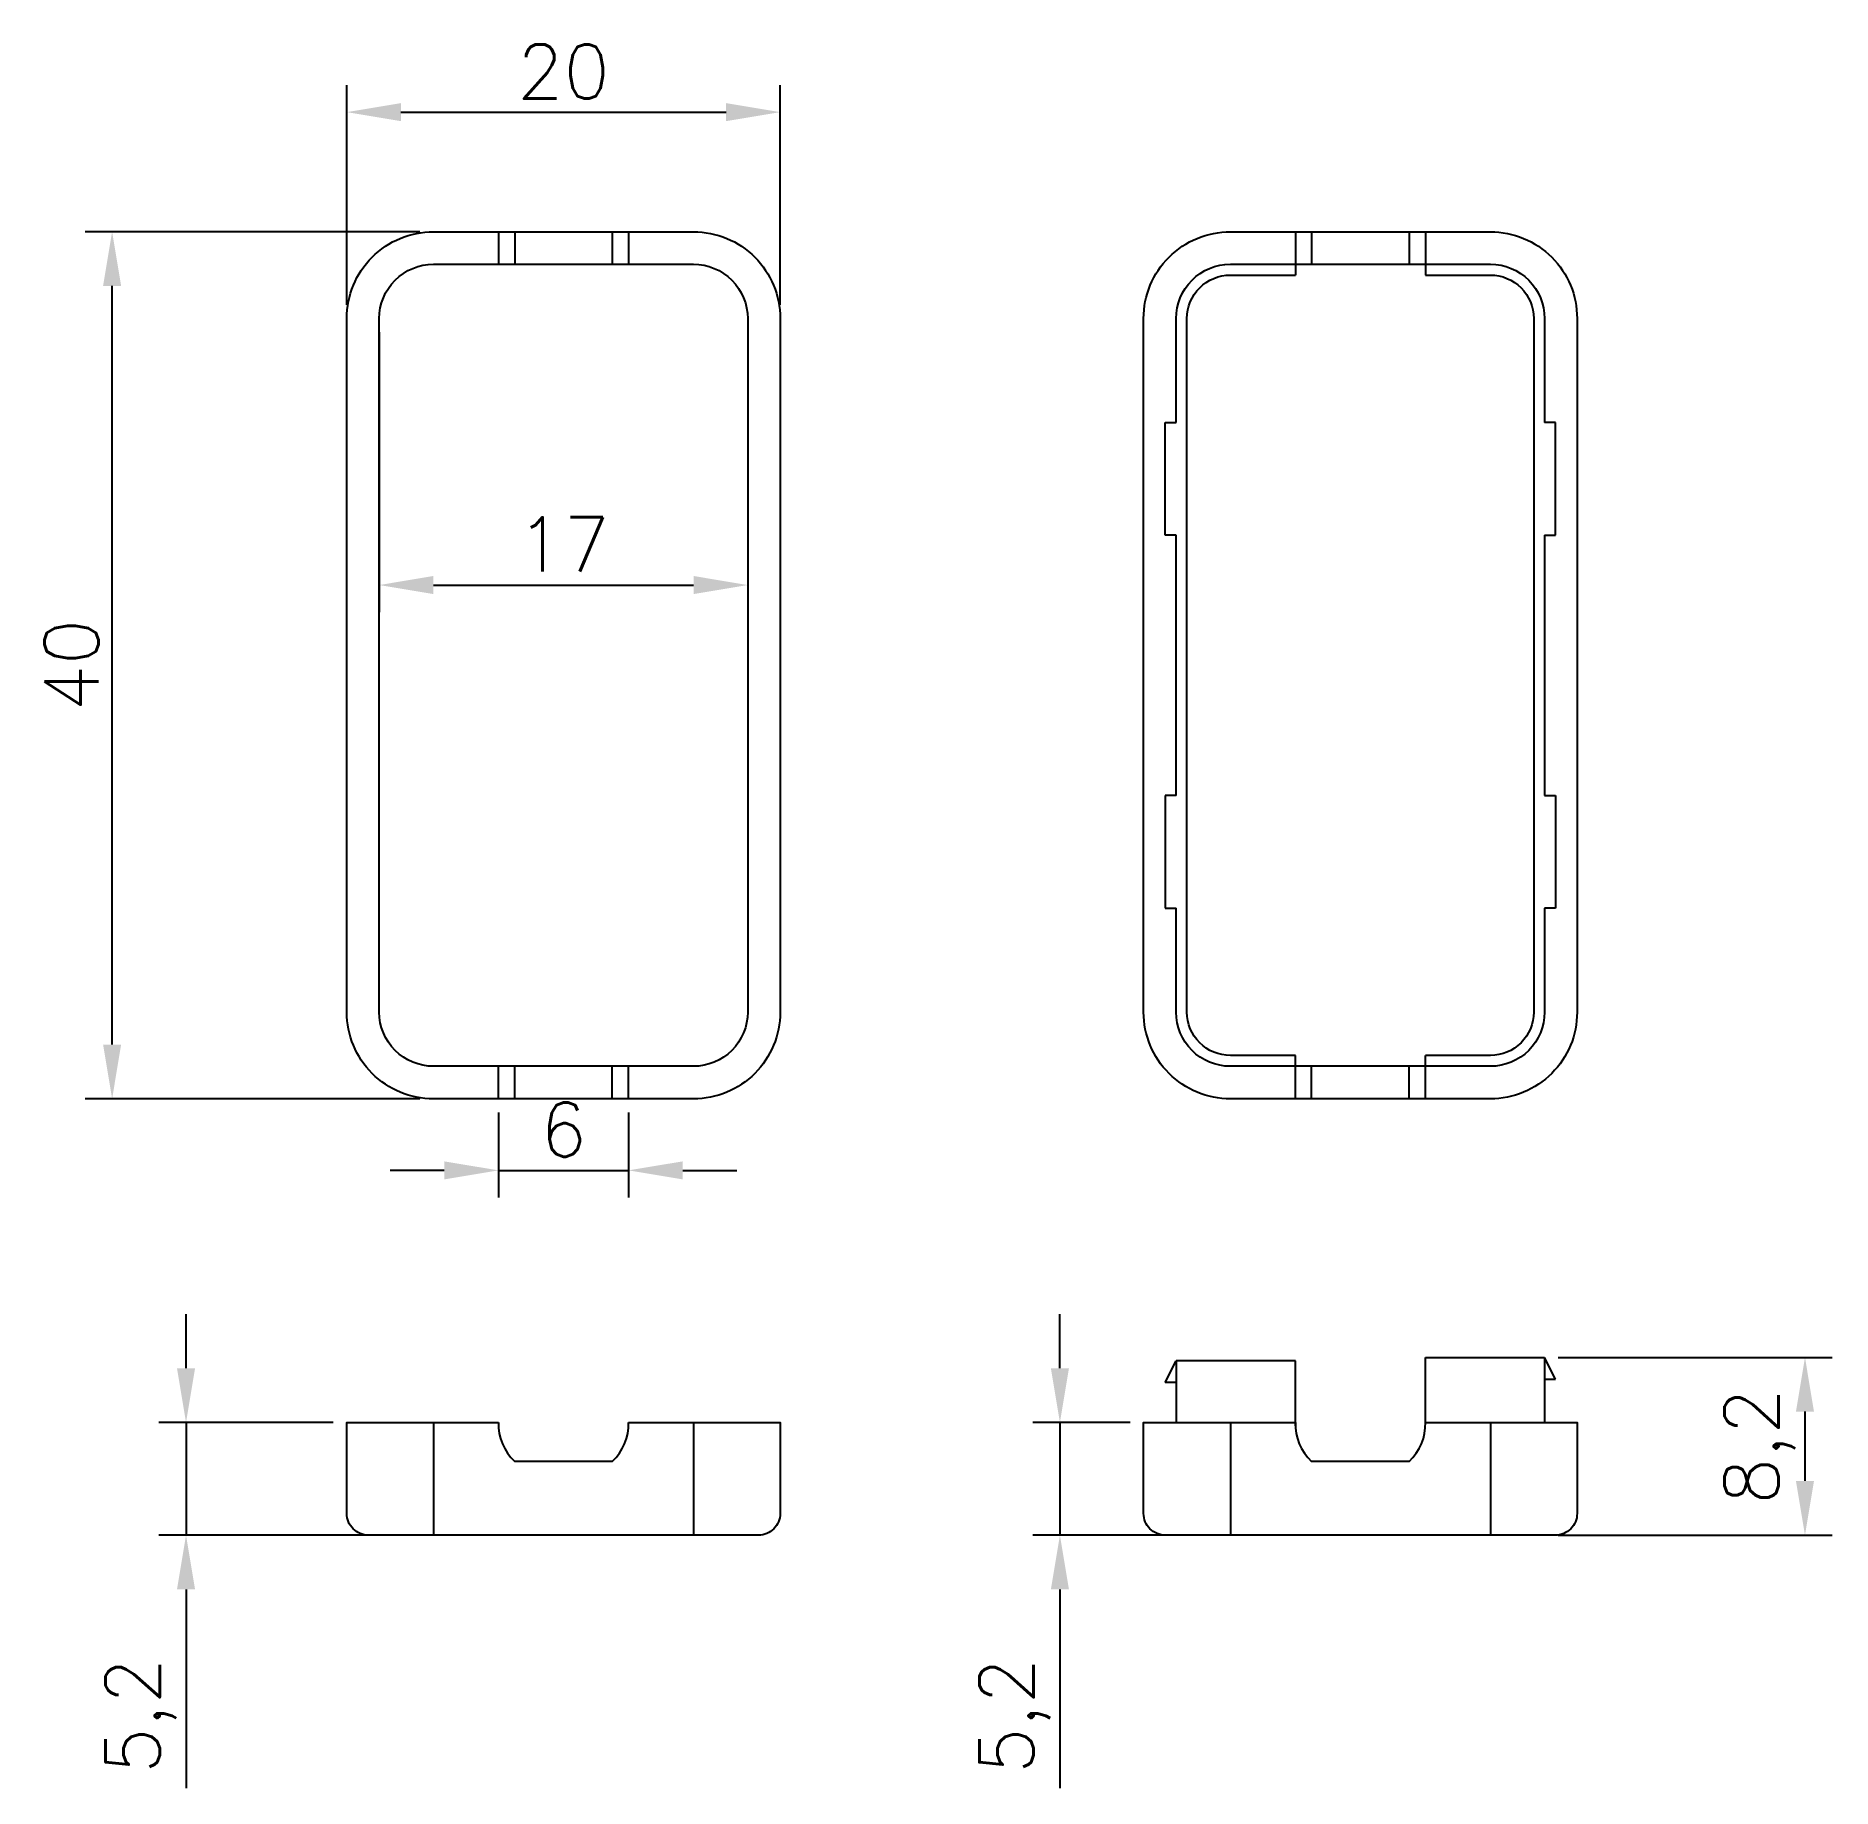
# Model space of a CAD drawing. Header units: millimetres. Extents: x 725.7 to 808.6, y 725.9 to 806.8.
import ezdxf

# ---------------------------------------------------------------- set-up
doc = ezdxf.new("R2010")
doc.units = ezdxf.units.MM
doc.styles.get("Standard").update_dxf_attribs({"font": 'txt', "bigfont": 'gbcbig.shx'})
doc.dimstyles.new('ISO-25', dxfattribs={"dimtxt": 2.5, "dimasz": 2.5, "dimexe": 1.25, "dimexo": 0.625, "dimtad": 1, "dimtxsty": 'Standard', "dimcen": 2.5, "dimadec": 0, "dimazin": 0, "dimtfac": 1, "dimtmove": 0, "dimatfit": 3, "dimfxl": 0, "dimarcsym": 0})

# ---------------------------------------------------------------- blocks, each defined once
blk = doc.blocks.new('*D1')
at = {"color": 0, "lineweight": -2}
for p, q in [((740.07, 794.347), (740.07, 804.491)), ((760.07, 794.347), (760.07, 804.491)), ((742.57, 803.241), (757.57, 803.241))]:
    blk.add_line(p, q, dxfattribs=at)
at = {"color": 0}
for points in [[(742.57, 803.658), (742.57, 802.824), (740.07, 803.241)], [(757.57, 803.658), (757.57, 802.824), (760.07, 803.241)]]:
    blk.add_solid(points, dxfattribs=at)
at = {"layer": 'Defpoints', "color": 0}
for p in [(760.07, 803.241), (740.07, 793.722), (760.07, 793.722)]:
    blk.add_point(p, dxfattribs=at)
at = {"color": 0, "insert": (750.07, 805.116), "char_height": 2.5, "attachment_point": 5}
blk.add_mtext('20', dxfattribs=at)
blk = doc.blocks.new('*D2')
at = {"color": 0, "lineweight": -2}
for p, q in [((743.445, 797.722), (727.993, 797.722)), ((729.243, 760.222), (729.243, 795.222)), ((743.445, 757.722), (727.993, 757.722))]:
    blk.add_line(p, q, dxfattribs=at)
at = {"color": 0}
for points in [[(728.826, 795.222), (729.659, 795.222), (729.243, 797.722)], [(728.826, 760.222), (729.659, 760.222), (729.243, 757.722)]]:
    blk.add_solid(points, dxfattribs=at)
at = {"layer": 'Defpoints', "color": 0}
for p in [(729.243, 797.722), (744.07, 797.722), (744.07, 757.722)]:
    blk.add_point(p, dxfattribs=at)
at = {"color": 0, "insert": (727.368, 777.722), "char_height": 2.5, "attachment_point": 5, "rotation": 90}
blk.add_mtext('40', dxfattribs=at)
blk = doc.blocks.new('*D3')
at = {"color": 0, "lineweight": -2}
for p, q in [((747.07, 757.097), (747.07, 753.17)), ((753.07, 757.097), (753.07, 753.17)), ((744.57, 754.42), (742.07, 754.42)), ((747.07, 754.42), (753.07, 754.42)), ((755.57, 754.42), (758.07, 754.42))]:
    blk.add_line(p, q, dxfattribs=at)
at = {"color": 0}
for points in [[(744.57, 754.836), (744.57, 754.003), (747.07, 754.42)], [(755.57, 754.836), (755.57, 754.003), (753.07, 754.42)]]:
    blk.add_solid(points, dxfattribs=at)
at = {"layer": 'Defpoints', "color": 0}
for p in [(747.07, 757.722), (753.07, 757.722), (753.07, 754.42)]:
    blk.add_point(p, dxfattribs=at)
at = {"color": 0, "insert": (750.07, 756.295), "char_height": 2.5, "attachment_point": 5}
blk.add_mtext('6', dxfattribs=at)
blk = doc.blocks.new('*D4')
at = {"color": 0, "lineweight": -2}
for p, q in [((741.57, 793.097), (741.57, 780.174)), ((758.57, 793.097), (758.57, 780.174)), ((744.07, 781.424), (756.07, 781.424))]:
    blk.add_line(p, q, dxfattribs=at)
at = {"color": 0}
for points in [[(744.07, 781.841), (744.07, 781.007), (741.57, 781.424)], [(756.07, 781.841), (756.07, 781.007), (758.57, 781.424)]]:
    blk.add_solid(points, dxfattribs=at)
at = {"layer": 'Defpoints', "color": 0}
for p in [(741.57, 793.722), (758.57, 793.722), (758.57, 781.424)]:
    blk.add_point(p, dxfattribs=at)
at = {"color": 0, "insert": (750.07, 783.299), "char_height": 2.5, "attachment_point": 5}
blk.add_mtext('17', dxfattribs=at)
blk = doc.blocks.new('*D5')
at = {"color": 0, "lineweight": -2}
for p, q in [((732.654, 745.29), (732.654, 747.79)), ((739.445, 742.79), (731.404, 742.79)), ((732.654, 742.79), (732.654, 737.59)), ((743.445, 737.59), (731.404, 737.59)), ((732.654, 735.09), (732.654, 725.923))]:
    blk.add_line(p, q, dxfattribs=at)
at = {"color": 0}
for points in [[(732.237, 745.29), (733.07, 745.29), (732.654, 742.79)], [(732.237, 735.09), (733.07, 735.09), (732.654, 737.59)]]:
    blk.add_solid(points, dxfattribs=at)
at = {"layer": 'Defpoints', "color": 0}
for p in [(740.07, 742.79), (732.654, 737.59), (744.07, 737.59)]:
    blk.add_point(p, dxfattribs=at)
at = {"color": 0, "insert": (730.57, 729.257), "char_height": 2.5, "attachment_point": 5, "rotation": 90}
blk.add_mtext('5,2', dxfattribs=at)
blk = doc.blocks.new('*D6')
at = {"color": 0, "lineweight": -2}
for p, q in [((795.965, 745.79), (808.606, 745.79)), ((807.356, 743.29), (807.356, 740.09)), ((795.965, 737.59), (808.606, 737.59))]:
    blk.add_line(p, q, dxfattribs=at)
at = {"color": 0}
for points in [[(806.939, 743.29), (807.772, 743.29), (807.356, 745.79)], [(806.939, 740.09), (807.772, 740.09), (807.356, 737.59)]]:
    blk.add_solid(points, dxfattribs=at)
at = {"layer": 'Defpoints', "color": 0}
for p in [(795.34, 745.79), (795.34, 737.59), (807.356, 737.59)]:
    blk.add_point(p, dxfattribs=at)
at = {"color": 0, "insert": (805.272, 741.69), "char_height": 2.5, "attachment_point": 5, "rotation": 90}
blk.add_mtext('8,2', dxfattribs=at)
blk = doc.blocks.new('*D7')
at = {"color": 0, "lineweight": -2}
for p, q in [((772.976, 745.29), (772.976, 747.79)), ((776.215, 742.79), (771.726, 742.79)), ((772.976, 742.79), (772.976, 737.59)), ((780.215, 737.59), (771.726, 737.59)), ((772.976, 735.09), (772.976, 725.923))]:
    blk.add_line(p, q, dxfattribs=at)
at = {"color": 0}
for points in [[(772.56, 745.29), (773.393, 745.29), (772.976, 742.79)], [(772.56, 735.09), (773.393, 735.09), (772.976, 737.59)]]:
    blk.add_solid(points, dxfattribs=at)
at = {"layer": 'Defpoints', "color": 0}
for p in [(776.84, 742.79), (772.976, 737.59), (780.84, 737.59)]:
    blk.add_point(p, dxfattribs=at)
at = {"color": 0, "insert": (770.893, 729.257), "char_height": 2.5, "attachment_point": 5, "rotation": 90}
blk.add_mtext('5,2', dxfattribs=at)

msp = doc.modelspace()

# ---------------------------------------------------------------- linework, layer by layer
for p, q in [((747.07, 797.722), (747.07, 796.222)), ((747.82, 797.722), (747.82, 796.222)), ((752.32, 797.722), (752.32, 796.222)), ((753.07, 797.722), (753.07, 796.222)), ((783.84, 797.722), (783.84, 796.222)), ((784.59, 797.722), (784.59, 796.222)), ((789.09, 797.722), (789.09, 796.222)), ((789.84, 797.722), (789.84, 796.222)), ((783.84, 796.222), (783.84, 795.722)), ((789.84, 796.222), (789.84, 795.722)), ((777.84, 783.722), (777.84, 788.922)), ((777.84, 788.922), (778.34, 788.922)), ((795.84, 788.922), (795.34, 788.922)), ((795.84, 783.722), (795.84, 788.922)), ((778.34, 783.722), (777.84, 783.722)), ((795.34, 783.722), (795.84, 783.722)), ((778.34, 771.722), (777.84, 771.722)), ((777.84, 771.722), (777.84, 766.522)), ((795.34, 771.722), (795.84, 771.722)), ((795.84, 771.722), (795.84, 766.522)), ((777.84, 766.522), (778.34, 766.522)), ((795.84, 766.522), (795.34, 766.522)), ((747.07, 757.722), (747.07, 759.222)), ((747.82, 757.722), (747.82, 759.222)), ((752.32, 757.722), (752.32, 759.222)), ((753.07, 757.722), (753.07, 759.222)), ((783.84, 759.222), (783.84, 759.722)), ((783.84, 757.722), (783.84, 759.222)), ((784.59, 757.722), (784.59, 759.222)), ((789.09, 757.722), (789.09, 759.222)), ((789.84, 759.222), (789.84, 759.722)), ((789.84, 757.722), (789.84, 759.222)), ((777.84, 744.628), (778.34, 745.628)), ((783.84, 745.628), (778.34, 745.628)), ((778.34, 745.628), (778.34, 742.79)), ((783.84, 742.628), (783.84, 745.628)), ((789.84, 742.79), (789.84, 745.79)), ((789.84, 745.79), (795.34, 745.79)), ((795.34, 745.79), (795.34, 742.79)), ((795.84, 744.79), (795.34, 745.79)), ((778.34, 744.628), (777.84, 744.628)), ((795.34, 744.79), (795.84, 744.79)), ((744.07, 742.79), (744.07, 737.59)), ((756.07, 742.79), (756.07, 737.59)), ((780.84, 742.79), (780.84, 737.59)), ((792.84, 742.79), (792.84, 737.59)), ((752.32, 740.99), (747.82, 740.99)), ((789.09, 740.99), (784.59, 740.99))]:
    msp.add_line(p, q)
for points in [[(756.07, 757.722), (744.07, 757.722, -0.414214), (740.07, 761.722), (740.07, 793.722, -0.414214), (744.07, 797.722), (756.07, 797.722, -0.414214), (760.07, 793.722), (760.07, 761.722, -0.414214)], [(792.84, 757.722), (780.84, 757.722, -0.414214), (776.84, 761.722), (776.84, 793.722, -0.414214), (780.84, 797.722), (792.84, 797.722, -0.414214), (796.84, 793.722), (796.84, 761.722, -0.414214)], [(756.07, 759.222), (744.07, 759.222, -0.414214), (741.57, 761.722), (741.57, 793.722, -0.414214), (744.07, 796.222), (756.07, 796.222, -0.414214), (758.57, 793.722), (758.57, 761.722, -0.414214)]]:
    msp.add_lwpolyline(points, format="xyb", close=True)
for points in [[(778.34, 788.922), (778.34, 793.722, -0.414214), (780.84, 796.222), (792.84, 796.222, -0.414214), (795.34, 793.722), (795.34, 788.922)], [(783.84, 759.722), (780.84, 759.722, -0.414214), (778.84, 761.722), (778.84, 793.722, -0.414214), (780.84, 795.722), (783.84, 795.722)], [(789.84, 795.722), (792.84, 795.722, -0.414214), (794.84, 793.722), (794.84, 761.722, -0.414214), (792.84, 759.722), (789.84, 759.722)], [(795.34, 766.522), (795.34, 761.722, -0.414214), (792.84, 759.222), (780.84, 759.222, -0.414214), (778.34, 761.722), (778.34, 766.522)], [(753.07, 742.79), (760.07, 742.79), (760.07, 738.59, -0.414214), (759.07, 737.59), (741.07, 737.59, -0.414214), (740.07, 738.59), (740.07, 742.79), (747.07, 742.79)], [(789.84, 742.79), (796.84, 742.79), (796.84, 738.59, -0.414214), (795.84, 737.59), (777.84, 737.59, -0.414214), (776.84, 738.59), (776.84, 742.79), (783.84, 742.79)]]:
    msp.add_lwpolyline(points, format="xyb")
for points in [[(778.34, 771.722), (778.34, 783.722)], [(795.34, 783.722), (795.34, 771.722)]]:
    msp.add_lwpolyline(points)
for centre, start, end in [((749.41, 742.709), 178.01033, 227.23138), ((750.731, 742.709), 312.76862, 1.98967), ((786.18, 742.709), 178.01033, 227.23138), ((787.501, 742.709), 312.76862, 1.98967)]:
    msp.add_arc(centre, 2.341, start, end)

# ---------------------------------------------------------------- dimensions: what is measured, and where the dimension line sits
for base, p1, p2, picture, middle in [((760.07, 803.241), (740.07, 793.722), (760.07, 793.722), '*D1', (750.07, 805.116)), ((758.57, 781.424), (741.57, 793.722), (758.57, 793.722), '*D4', (750.07, 783.299)), ((753.07, 754.42), (747.07, 757.722), (753.07, 757.722), '*D3', (750.07, 756.295))]:
    dim = msp.add_linear_dim(base=base, p1=p1, p2=p2, dimstyle='ISO-25')
    dim.commit()
    dim.dimension.update_dxf_attribs({"geometry": picture, "text_midpoint": middle})
for base, p1, p2, picture, middle in [((729.243, 797.722), (744.07, 757.722), (744.07, 797.722), '*D2', (727.368, 777.722)), ((732.654, 737.59), (740.07, 742.79), (744.07, 737.59), '*D5', (730.57, 729.257)), ((772.976, 737.59), (776.84, 742.79), (780.84, 737.59), '*D7', (770.893, 729.257)), ((807.356, 737.59), (795.34, 745.79), (795.34, 737.59), '*D6', (805.272, 741.69))]:
    dim = msp.add_linear_dim(base=base, p1=p1, p2=p2, angle=90, dimstyle='ISO-25')
    dim.commit()
    dim.dimension.update_dxf_attribs({"geometry": picture, "text_midpoint": middle})

doc.saveas('drawing.dxf')
